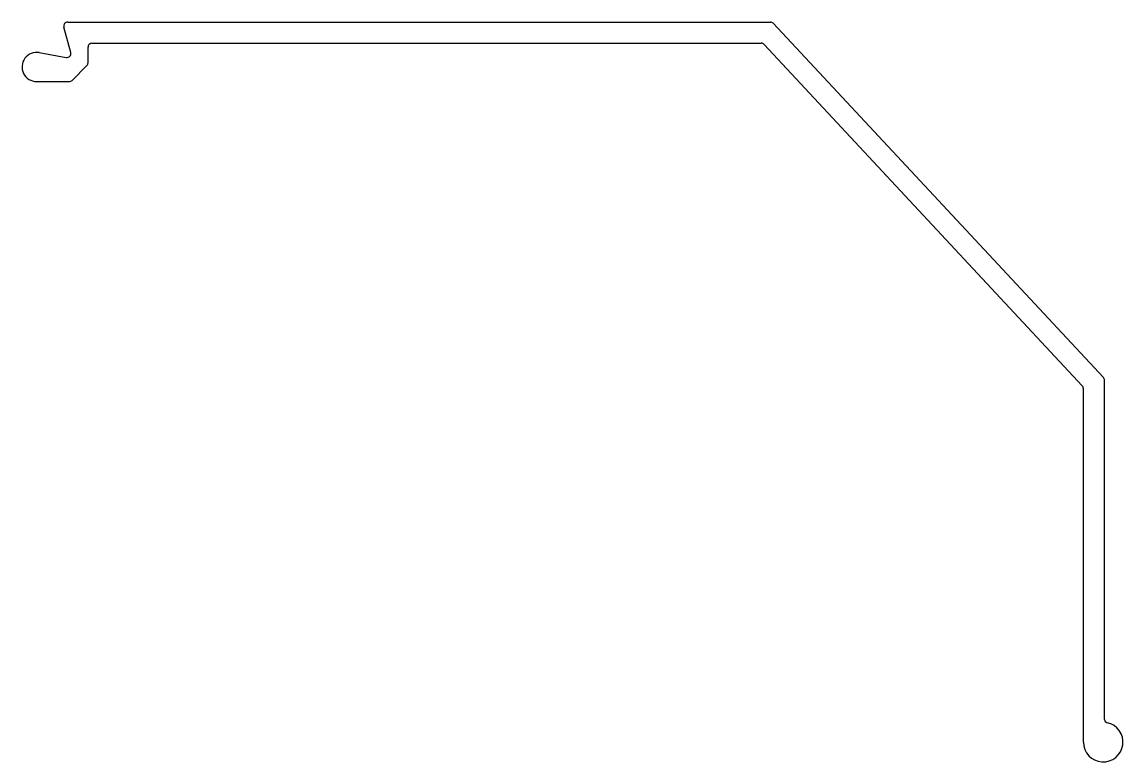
# Model space of a CAD drawing. Extents: x 2880.3 to 2963.7, y 968.7 to 1024.7.
import ezdxf

# ---------------------------------------------------------------- set-up
doc = ezdxf.new("R2010")
doc.units = 0
doc.layers.get('0').update_dxf_attribs({"linetype": 'CONTINUOUS'})

msp = doc.modelspace()

# ---------------------------------------------------------------- linework, layer by layer
for p, q in [((2884.029, 1022.362), (2883.512, 1024.29)), ((2883.802, 1024.668), (2937.031, 1024.668)), ((2962.259, 997.755), (2937.25, 1024.573)), ((2885.339, 1021.592), (2885.339, 1022.768)), ((2885.639, 1023.068), (2936.335, 1023.068)), ((2960.659, 997.124), (2936.555, 1022.973)), ((2881.63, 1022.351), (2883.687, 1021.989)), ((2884.127, 1020.256), (2885.251, 1021.38)), ((2881.439, 1020.168), (2883.915, 1020.168)), ((2962.339, 971.883), (2962.339, 997.55)), ((2960.739, 970.168), (2960.739, 996.92))]:
    msp.add_line(p, q)
for centre, radius, start, end in [((2883.802, 1024.368), 0.3, 90, 195), ((2937.031, 1024.368), 0.3, 43, 90), ((2885.639, 1022.768), 0.3, 90, 180), ((2936.335, 1022.768), 0.3, 43, 90), ((2881.439, 1021.268), 1.1, 80, 270), ((2883.739, 1022.284), 0.3, 260, 15), ((2885.039, 1021.592), 0.3, 315, 0), ((2883.915, 1020.468), 0.3, 270, 315), ((2962.039, 997.55), 0.3, 0, 43), ((2960.439, 996.92), 0.3, 0, 43), ((2962.239, 970.168), 1.5, 180, 78.46304), ((2962.589, 971.883), 0.25, 180, 258.46304)]:
    msp.add_arc(centre, radius, start, end)

doc.saveas('drawing.dxf')
